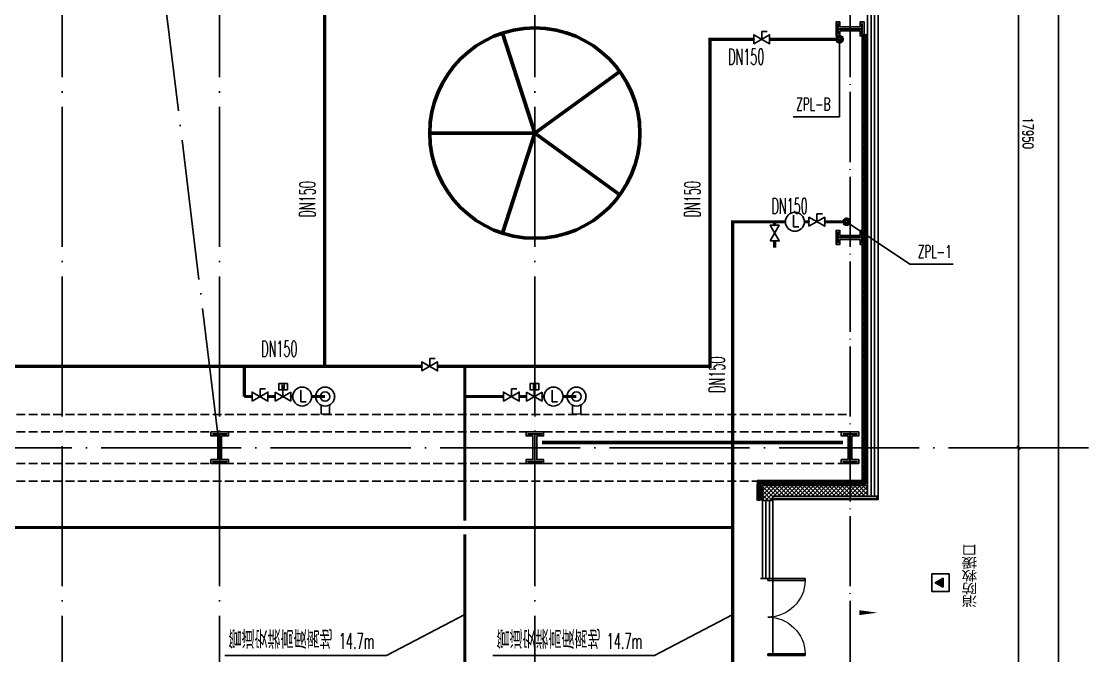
# Model space of a CAD drawing. Extents: x -452079 to 117456, y 3902 to 836955.
# Drawn here: x -152555 to -122077, y 470653 to 488747 of the extents above; entities that cross this region are included whole.
import ezdxf
from ezdxf.enums import TextEntityAlignment as Align

# ---------------------------------------------------------------- set-up
doc = ezdxf.new("R2010")
doc.units = 0
doc.header["$LTSCALE"] = 1000
doc.header["$MEASUREMENT"] = 0
for name, pattern in [('CENTER', [2, 1.25, -0.25, 0.25, -0.25]), ('CONTINOUS', [0]), ('DASH', [0.35, 0.25, -0.1]), ('DOTE', [2.42, 2, -0.2, 0.02, -0.2]), ('DOTE_30', [0.726, 0.6, -0.06, 0.006, -0.06])]:
    doc.linetypes.add(name, pattern=pattern)
for name, color, linetype in [('0-辅助线', 1, 'Continuous'), ('10平面$0$WINDOW', 4, 'Continuous'), ('A-AXIS-D', 1, 'Continuous'), ('A-AXIS-DOTE', 14, 'DOTE'), ('A-AXIS-SYMB', 3, 'Continuous'), ('A-CURTAIN', 134, 'Continuous'), ('A-HATCH-2', 251, 'Continuous'), ('A-HRAIL', 173, 'Continuous'), ('A-LIN-V', 9, 'Continuous'), ('A-TEXT', 61, 'Continuous'), ('A-WINDOW', 140, 'Continuous'), ('AS-COLN', 6, 'Continuous'), ('AS-WALL', 40, 'Continuous'), ('CURTWALL', 4, 'Continuous'), ('DIM_喷淋', 6, 'Continuous'), ('EVALVE_喷淋', 7, 'Continuous'), ('FM_ZF中水', 2, 'Continuous'), ('FM_ZF喷淋', 6, 'Continuous'), ('FM_ZF雨水', 4, 'Continuous'), ('PUB_HATCH', 8, 'Continuous'), ('RP-N2-01$0$$0$A-WIND-J', 1, 'Continuous'), ('RP-N2-01$0$A-WIND-J', 3, 'Continuous'), ('TEXT_喷淋', 6, 'Continuous'), ('TWT_LEAD', 3, 'Continuous'), ('WALL', 2, 'Continuous'), ('WINDOW', 4, 'Continuous')]:
    doc.layers.add(name, color=color, linetype=linetype)
for name, color, linetype, lineweight in [('Gps-ZF喷淋', 6, 'TG_ZP', 60), ('Gps-ZF喷淋中', 6, 'TG_ZP2', 60), ('Gps-ZF雨水', 4, 'DOTE_30', 60), ('LG-ZF喷淋', 6, 'Continuous', 60), ('柱间支撑', 6, 'CENTER', 0)]:
    doc.layers.add(name, color=color, linetype=linetype, lineweight=lineweight)
doc.styles.add('_TCH_DIM', font='SIMPLEX', dxfattribs={"width": 0.75, "bigfont": '@1HZTXT'})
doc.styles.add('_TCH_DIM_T3', font='SIMPLEX', dxfattribs={"width": 0.705882, "bigfont": 'GBCBIG'})
doc.styles.add('_TWT_PIPEDN', font='SIMPLEX', dxfattribs={"width": 0.65, "height": 3.5, "bigfont": 'HZTXT'})
doc.styles.add('_TWT_SERIAL', font='SIMPLEX', dxfattribs={"width": 0.8, "height": 3, "bigfont": 'HZTXT'})
doc.styles.add('A-DIM_T3', font='SIMPLEX', dxfattribs={"width": 0.705882, "bigfont": 'GBCBIG'})
doc.styles.add('HZ', font='SIMPLEX', dxfattribs={"bigfont": 'HZTXT'})
doc.styles.add('TG_LINETYPE', font='SIMPLEX', dxfattribs={"width": 0.8, "height": 3.5, "bigfont": 'HZTXT'})
doc.linetypes.add('TG_ZP', pattern='A,3,-0.6,["ZP",TG_LINETYPE,S=0.1,R=0,X=-0.52,Y=-0.15],0', length=3.6)
doc.linetypes.add('TG_ZP2', pattern='A,4,-0.6,["ZP2",TG_LINETYPE,S=0.1,R=0,X=-0.52,Y=-0.15],0', length=4.6)
doc.dimstyles.new('_TCH_ARCH&&100', dxfattribs={"dimtxt": 297.5, "dimasz": 100, "dimexe": 100, "dimexo": 100, "dimgap": 126.25, "dimtad": 1, "dimdec": 0, "dimzin": 0, "dimdsep": 46, "dimtxsty": '_TCH_DIM_T3', "dimblk": 'ARCHTICK', "dimcen": 0.09, "dimclrt": 7, "dimazin": 2, "dimtfac": 1, "dimtdec": 0, "dimtix": 1, "dimtmove": 2, "dimatfit": 3, "dimfxl": 0, "dimtolj": 1, "dimtzin": 0, "dimarcsym": 0})
doc.dimstyles.new('A-DIM&&100', dxfattribs={"dimtxt": 297.5, "dimasz": 100, "dimexe": 100, "dimexo": 100, "dimgap": 126.25, "dimtad": 1, "dimdec": 0, "dimzin": 0, "dimdsep": 46, "dimtxsty": 'A-DIM_T3', "dimblk": 'ARCHTICK', "dimcen": 0.09, "dimclrt": 7, "dimazin": 2, "dimtfac": 1, "dimtdec": 0, "dimtix": 1, "dimtmove": 2, "dimatfit": 3, "dimfxl": 0, "dimtolj": 1, "dimtzin": 0, "dimarcsym": 0})
pattern_1 = [(45, (321432.36, -540023.96), (-60.000061, 60.000061), []), (135, (321432.36, -540023.96), (-60.000061, -60.000061), [])]

# ---------------------------------------------------------------- blocks, each defined once
blk = doc.blocks.new('$VALVE$00000751')
for p, q in [((-53, -108), (-53, -221)), ((53, -221), (53, -108)), ((-53, -221), (53, -221))]:
    blk.add_line(p, q)
blk.add_lwpolyline([(-120, 0, 1), (120, 0, 1), (-120, 0, 1.76642)], format="xyb")
blk.add_circle((0, 0), 60)
for p in [(-120, 0), (120, 0)]:
    blk.add_point(p)
blk = doc.blocks.new('$VALVE$00000558')
for p, q in [((-125, 72), (125, -72)), ((125, 72), (-125, -72)), ((-125, 72), (-125, -72)), ((0, 0), (0, 104)), ((125, 72), (125, -72))]:
    blk.add_line(p, q)
blk.add_lwpolyline([(73, 106), (-66, 106), (-66, 206), (73, 206)], close=True)
for p in [(-125, 0), (125, 0)]:
    blk.add_point(p)
at = {"style": 'HZ', "width": 0.948502}
blk.add_text('M', height=69.3, dxfattribs=at).set_placement((-24, 125), (26, 125), align=Align.FIT)
blk = doc.blocks.new('$VALVE$00000531')
at = {"color": 7}
for p, q in [((-23, 104), (-23, -83)), ((-23, -83), (61, -83))]:
    blk.add_line(p, q, dxfattribs=at)
blk.add_lwpolyline([(-150, 0, 1), (150, 0, 1), (-150, 0, 0.808179)], format="xyb")
for p in [(-150, 0), (150, 0)]:
    blk.add_point(p)
blk = doc.blocks.new('$VALVE$00000437')
for p in [(0, 0), (87, 124)]:
    blk.add_line(p, (0, 124))
blk.add_lwpolyline([(-125, -72), (125, 72), (125, -72), (-125, 72)], close=True)
for p in [(-125, 0), (125, 0)]:
    blk.add_point(p)
blk = doc.blocks.new('A$C089F5A68')
at = {"layer": 'Gps-ZF喷淋', "linetype": 'TG_ZP', "const_width": 90}
for points in [[(0, 497), (224, 497)], [(675, 497), (877, 497)], [(1327, 497), (1384, 497)], [(1924, 497), (2308, 497)]]:
    blk.add_lwpolyline(points, dxfattribs=at)
at = {"layer": 'FM_ZF中水', "xscale": -2.25, "yscale": -2.25, "zscale": 2.25, "rotation": 180.437234267963}
blk.add_blockref('$VALVE$00000751', (2308, 497), dxfattribs=at)
at = {"layer": 'FM_ZF喷淋', "xscale": 1.8, "yscale": 1.8, "zscale": 1.8}
for name, p in [('$VALVE$00000437', (449, 497)), ('$VALVE$00000558', (1102, 497)), ('$VALVE$00000531', (1654, 497))]:
    blk.add_blockref(name, p, dxfattribs=at)
blk = doc.blocks.new('_ArchTick')
at = {"color": 0, "linetype": 'ByBlock', "const_width": 0.4}
blk.add_lwpolyline([(-0.5, -0.5), (0.5, 0.5)], dxfattribs=at)
blk = doc.blocks.new('*D332')
at = {"layer": 'A-AXIS-D', "color": 0, "lineweight": -2, "transparency": 16777216}
for p, q in [((196412, 80696), (197428, 80696)), ((197328, 80696), (197328, 62746)), ((196412, 62746), (197428, 62746))]:
    blk.add_line(p, q, dxfattribs=at)
at = {"layer": 'A-AXIS-D', "color": 0, "lineweight": -2, "transparency": 16777216, "xscale": 100, "yscale": 100, "zscale": 100}
for p, rotation in [((197328, 80696), 90), ((197328, 62746), 270)]:
    blk.add_blockref('_ArchTick', p, dxfattribs=dict(at, rotation=rotation))
at = {"layer": 'A-AXIS-D', "color": 7, "transparency": 16777216, "insert": (197603, 71721), "char_height": 297.5, "attachment_point": 5, "rotation": 270, "style": 'A-DIM_T3'}
blk.add_mtext('\\A1;17950', dxfattribs=at)
blk = doc.blocks.new('*D333')
at = {"layer": 'A-AXIS-D', "color": 0, "lineweight": -2, "transparency": 16777216}
for p, q in [((196412, 62746), (197428, 62746)), ((197328, 62746), (197328, 44796)), ((196412, 44796), (197428, 44796))]:
    blk.add_line(p, q, dxfattribs=at)
at = {"layer": 'A-AXIS-D', "color": 0, "lineweight": -2, "transparency": 16777216, "xscale": 100, "yscale": 100, "zscale": 100}
for p, rotation in [((197328, 62746), 90), ((197328, 44796), 270)]:
    blk.add_blockref('_ArchTick', p, dxfattribs=dict(at, rotation=rotation))
at = {"layer": 'A-AXIS-D', "color": 7, "transparency": 16777216, "insert": (197603, 53771), "char_height": 297.5, "attachment_point": 5, "rotation": 270, "style": 'A-DIM_T3'}
blk.add_mtext('\\A1;17950', dxfattribs=at)
blk = doc.blocks.new('*D368')
at = {"layer": 'A-AXIS-D', "color": 0, "lineweight": -2, "transparency": 16777216}
for p, q in [((196672, 81396), (198568, 81396)), ((198468, 81396), (198468, 8196)), ((196672, 8196), (198568, 8196))]:
    blk.add_line(p, q, dxfattribs=at)
at = {"layer": 'A-AXIS-D', "color": 0, "lineweight": -2, "transparency": 16777216, "xscale": 100, "yscale": 100, "zscale": 100}
for p, rotation in [((198468, 81396), 90), ((198468, 8196), 270)]:
    blk.add_blockref('_ArchTick', p, dxfattribs=dict(at, rotation=rotation))
at = {"layer": 'A-AXIS-D', "color": 7, "transparency": 16777216, "insert": (198743, 44796), "char_height": 297.5, "attachment_point": 5, "rotation": 270, "style": '_TCH_DIM_T3'}
blk.add_mtext('\\A1;73200', dxfattribs=at)
blk = doc.blocks.new('4324324')
at = {"layer": 'A-HATCH-2', "color": 8, "linetype": 'DASH'}
for p, q in [((-294754, 603720), (-128854, 603720)), ((-294754, 603220), (-128854, 603220)), ((-294754, 602320), (-128854, 602320)), ((-294754, 601820), (-128854, 601820))]:
    blk.add_line(p, q, dxfattribs=at)
blk = doc.blocks.new('w4324324')
at = {"layer": 'A-HATCH-2', "lineweight": 60}
for q in [(-1694760, 686605), (-1697614, 684532), (-1691907, 684532), (-1696524, 681178), (-1692997, 681178)]:
    blk.add_line((-1694760, 683605), q, dxfattribs=at)
blk.add_circle((-1694760, 683605), 3000, dxfattribs=at)
blk = doc.blocks.new('342343')
at = {"layer": 'A-LIN-V'}
blk.add_blockref('w4324324', (1084560, -62444), dxfattribs=at)
blk = doc.blocks.new('w42343243')
at = {"layer": 'A-HATCH-2', "color": 2}
blk.add_lwpolyline([(-165104, 621070), (-164604, 621070), (-164604, 620958), (-164800, 620958), (-164800, 620282), (-164604, 620282), (-164604, 620170), (-165104, 620170), (-165104, 620282), (-164908, 620282), (-164908, 620958), (-165104, 620958)], close=True, dxfattribs=at)
at = {"layer": 'AS-COLN', "color": 8}
blk.add_lwpolyline([(-165054, 621020), (-164654, 621020), (-164654, 621008), (-164850, 621008), (-164850, 620232), (-164654, 620232), (-164654, 620220), (-165054, 620220), (-165054, 620232), (-164858, 620232), (-164858, 621008), (-165054, 621008)], close=True, dxfattribs=at)
blk = doc.blocks.new('nt66')
at = {"layer": 'A-HATCH-2', "color": 2}
blk.add_lwpolyline([(-195840, 766870), (-195440, 766870), (-195440, 766758), (-195586, 766758), (-195586, 766182), (-195440, 766182), (-195440, 766070), (-195840, 766070), (-195840, 766182), (-195694, 766182), (-195694, 766758), (-195840, 766758)], close=True, dxfattribs=at)
at = {"layer": 'AS-COLN', "color": 8}
blk.add_lwpolyline([(-195790, 766820), (-195490, 766820), (-195490, 766808), (-195636, 766808), (-195636, 766132), (-195490, 766132), (-195490, 766120), (-195790, 766120), (-195790, 766132), (-195644, 766132), (-195644, 766808), (-195790, 766808)], close=True, dxfattribs=at)
blk = doc.blocks.new('42343')
at = {"rotation": 270}
for p in [(-895324, 419080), (-895324, 413130)]:
    blk.add_blockref('nt66', p, dxfattribs=at)
at = {"layer": 'A-WINDOW'}
for p in [(18000, -17850), (27000, -17850), (36000, -17850)]:
    blk.add_blockref('w42343243', p, dxfattribs=at)
blk = doc.blocks.new('RP-N2-01$0$$0$xfjy')
at = {"layer": 'RP-N2-01$0$$0$A-WIND-J'}
h = blk.add_hatch(color=8, dxfattribs=at)
h.dxf.hatch_style = 1
h.paths.add_polyline_path([(1141876, -26214), (1142135, -26214), (1142005, -25989)])
at = {"layer": 'RP-N2-01$0$$0$A-WIND-J', "color": 8, "const_width": 25}
blk.add_lwpolyline([(1141755, -25889), (1141755, -26389), (1142255, -26389), (1142255, -25889)], close=True, dxfattribs=at)
at = {"layer": 'RP-N2-01$0$$0$A-WIND-J', "color": 8}
for points in [[(1141755, -26389), (1142255, -26389), (1142255, -25889), (1141755, -25889)], [(1141876, -26214), (1142135, -26214), (1142005, -25989)]]:
    blk.add_lwpolyline(points, close=True, dxfattribs=at)
blk = doc.blocks.new('RP-N2-01$0$xfjy')
at = {"layer": 'RP-N2-01$0$$0$A-WIND-J', "color": 8}
blk.add_blockref('RP-N2-01$0$$0$xfjy', (0, 0), dxfattribs=at)
blk = doc.blocks.new('99平面图例外参$0$$LinePat$圆环')
for points in [[(0, 150), (300, 150)], [(0, 0), (300, 0)], [(0, -150), (300, -150)]]:
    blk.add_lwpolyline(points)
at = {"color": 0}
blk.add_circle((150, 0), 150, dxfattribs=at)
blk = doc.blocks.new('10平面$0$$DorLib2D$00000002')
for p, q in [((-0.5, 0), (-0.5, 0.4875)), ((-0.475, 0.4875), (-0.5, 0.4875)), ((-0.475, 0), (-0.475, 0.4875)), ((0.475, 0), (0.475, 0.4875)), ((0.475, 0.4875), (0.5, 0.4875)), ((0.5, 0), (0.5, 0.4875)), ((-0.5, 0), (-0.475, 0)), ((0.5, 0), (0.475, 0))]:
    blk.add_line(p, q)
at = {"lineweight": 13}
for centre, start, end in [((-0.4875, 0), 0, 88.53072), ((0.4875, 0), 91.46928, 180)]:
    blk.add_arc(centre, 0.4875, start, end, dxfattribs=at)
blk = doc.blocks.new('$EVALVE$00000030')
for p in [(0, 0), (87, 124)]:
    blk.add_line(p, (0, 124))
blk.add_lwpolyline([(-125, -72), (125, 72), (125, -72), (-125, 72)], close=True)
for p in [(-125, 0), (125, 0)]:
    blk.add_point(p)
blk = doc.blocks.new('$EVALVE$00000027')
at = {"color": 7}
for p, q in [((-23, 104), (-23, -83)), ((-23, -83), (61, -83))]:
    blk.add_line(p, q, dxfattribs=at)
blk.add_lwpolyline([(-150, 0, 1), (150, 0, 1), (-150, 0, 0.808179)], format="xyb")
for p in [(-150, 0), (150, 0)]:
    blk.add_point(p)
blk = doc.blocks.new('$VALVE$00000295')
blk.add_lwpolyline([(-125, 72), (-125, -72), (125, 72), (125, -72), (-125, 72)])
for p in [(-125, 0), (125, 0)]:
    blk.add_point(p)
blk = doc.blocks.new('A$C515E426B')
at = {"layer": 'PUB_HATCH'}
h = blk.add_hatch(dxfattribs=at)
h.set_pattern_fill('多孔材料', color=256, scale=30, style=0)
h.set_pattern_definition(pattern_1)
h.paths.add_polyline_path([(190017.8, 61666), (190317.8, 61366), (193018.2, 61366), (193018.2, 61666)])
h = blk.add_hatch(dxfattribs=at)
h.set_pattern_fill('多孔材料', color=256, scale=30, style=0)
h.set_pattern_definition(pattern_1)
h.paths.add_polyline_path([(190017.8, 61666), (190017.8, 61246), (190317.8, 61246), (190317.8, 61366)])
at = {"layer": '10平面$0$WINDOW'}
blk.add_line((190317.8, 59016), (190317.8, 56816), dxfattribs=at)
at = {"layer": 'A-AXIS-DOTE', "color": 8, "ltscale": 2}
for p, q in [((174514.2, 62746), (170540.7, 95304.5)), ((170018.2, 716), (170018.2, 86200)), ((174518.2, 716), (174518.2, 86200)), ((183518.2, 716), (183518.2, 86200)), ((199332.4, 62746), (3362.4, 62746))]:
    blk.add_line(p, q, dxfattribs=at)
at = {"layer": 'A-AXIS-DOTE', "color": 8}
blk.add_line((192518.2, 716), (192518.2, 86200), dxfattribs=at)
at = {"layer": 'A-AXIS-SYMB'}
blk.add_lwpolyline([(191844.6, 58041.9, 0, 0, 0), (193304.6, 58041.9, 0, 140, 0), (192779.6, 58041.9, 0, 0, 0)], format="xyseb", dxfattribs=at)
at = {"layer": 'A-CURTAIN'}
for points in [[(193318.2, 61366), (193318.2, 61266), (190318.2, 61266)], [(193288.2, 61366), (193288.2, 61296), (190318.2, 61296)]]:
    blk.add_lwpolyline(points, dxfattribs=at)
at = {"layer": 'AS-WALL'}
for p, q in [((190017.8, 61666), (193018.2, 61666)), ((190017.8, 61666), (190017.8, 61246)), ((190317.8, 61366), (193018.2, 61366)), ((190317.8, 61246), (190317.8, 61366)), ((190017.8, 61246), (190317.8, 61246))]:
    blk.add_line(p, q, dxfattribs=at)
at = {"layer": 'CURTWALL'}
for p, q in [((193018.2, 80696), (193018.2, 61516)), ((193118.2, 80696), (193118.2, 61516)), ((193218.2, 80696), (193218.2, 61516)), ((193318.2, 80696), (193318.2, 61516)), ((193018.2, 61516), (193018.2, 61366)), ((193318.2, 61366), (193018.2, 61366)), ((193118.2, 61516), (193118.2, 61366)), ((193218.2, 61516), (193218.2, 61366)), ((193318.2, 61516), (193318.2, 61366))]:
    blk.add_line(p, q, dxfattribs=at)
at = {"layer": 'WINDOW'}
for p, q in [((190017.8, 61246), (190017.8, 59016)), ((190117.8, 61246), (190117.8, 59016)), ((190217.8, 61246), (190217.8, 59016)), ((190317.8, 61246), (190317.8, 59016)), ((190263.6, 59016), (189963.2, 59016))]:
    blk.add_line(p, q, dxfattribs=at)
at = {"layer": '柱间支撑', "color": 8, "const_width": 100}
blk.add_lwpolyline([(192318.2, 62896), (183718.2, 62896)], dxfattribs=at)
at = {"layer": '10平面$0$WINDOW', "xscale": -2200, "yscale": 2200, "zscale": 300, "rotation": 270.0000000014831}
blk.add_blockref('10平面$0$$DorLib2D$00000002', (190167.8, 57916), dxfattribs=at)
at = {"layer": 'A-HRAIL', "yscale": 0.3333333333333333, "zscale": 0.3333333333333333, "rotation": 90}
for p, xscale in [((192918.2, 74545.6), -0.3341019207554806), ((192918.2, 74445.3), -0.3341019207554806), ((192918.2, 74345.1), -0.3341019207554806), ((192918.2, 74244.9), -0.3341019207554806), ((192918.2, 74144.6), -0.3341019207554806), ((192918.2, 74044.4), -0.3341019207554806), ((192918.2, 73944.2), -0.3341019207554806), ((192918.2, 73843.9), -0.3341019207554806), ((192918.2, 73743.7), -0.3341019207554806), ((192918.2, 73643.5), -0.3341019207554806), ((192918.2, 73543.2), -0.3341019207554806), ((192918.2, 73443), -0.3341019207554806), ((192918.2, 73342.8), -0.3341019207554806), ((192918.2, 73242.6), -0.3341019207554806), ((192918.2, 73142.3), -0.3341019207554806), ((192918.2, 73042.1), -0.3341019207554806), ((192918.2, 72941.9), -0.3341019207554806), ((192918.2, 72841.6), -0.3341019207554806), ((192918.2, 72741.4), -0.3341019207554806), ((192918.2, 72641.2), -0.3341019207554806), ((192918.2, 72540.9), -0.3341019207554806), ((192918.2, 72440.7), -0.3341019207554806), ((192918.2, 72340.5), -0.3341019207554806), ((192918.2, 72240.3), -0.3341019207554806), ((192918.2, 72140), -0.3341019207554806), ((192918.2, 72039.8), -0.3341019207554806), ((192918.2, 71939.6), -0.3341019207554806), ((192918.2, 71839.3), -0.3341019207554806), ((192918.2, 71739.1), -0.3341019207554806), ((192918.2, 71638.9), -0.3341019207554806), ((192918.2, 71538.6), -0.3341019207554806), ((192918.2, 71438.4), -0.3341019207554806), ((192918.2, 71338.2), -0.3341019207554806), ((192918.2, 71237.9), -0.3341019207554806), ((192918.2, 71137.7), -0.3341019207554806), ((192918.2, 71037.5), -0.3341019207554806), ((192918.2, 70937.3), -0.3341019207554806), ((192918.2, 70837), -0.3341019207554806), ((192918.2, 70736.8), -0.3341019207554806), ((192918.2, 70636.6), -0.3341019207554806), ((192918.2, 70536.3), -0.3341019207554806), ((192918.2, 70436.1), -0.3341019207554806), ((192918.2, 70335.9), -0.3341019207554806), ((192918.2, 70235.6), -0.3341019207554806), ((192918.2, 70135.4), -0.3341019207554806), ((192918.2, 70035.2), -0.3341019207554806), ((192918.2, 69934.9), -0.3341019207554806), ((192918.2, 69834.7), -0.3341019207554806), ((192918.2, 69734.5), -0.3341019207554806), ((192918.2, 69634.3), -0.3341019207554806), ((192918.2, 69534), -0.3341019207554806), ((192918.2, 69433.8), -0.3341019207554806), ((192918.2, 69333.6), -0.3341019207554806), ((192918.2, 69233.3), -0.3341019207554806), ((192918.2, 69133.1), -0.3341019207554806), ((192918.2, 69032.9), -0.3341019207554806), ((192918.2, 68932.6), -0.3341019207554806), ((192918.2, 68832.4), -0.3341019207554806), ((192918.2, 68732.2), -0.3341019207554806), ((192918.2, 68631.9), -0.3341019207554806), ((192918.2, 68531.7), -0.3341019207554806), ((192918.2, 68431.5), -0.3341019207554806), ((192918.2, 68331.3), -0.3341019207554806), ((192918.2, 68231), -0.3341019207554806), ((192918.2, 68130.8), -0.3341019207554806), ((192918.2, 68030.6), -0.3341019207554806), ((192918.2, 67930.3), -0.3341019207554806), ((192918.2, 67830.1), -0.3341019207554806), ((192918.2, 67729.9), -0.3341019207554806), ((192918.2, 67629.6), -0.3341019207554806), ((192918.2, 67529.4), -0.3341019207554806), ((192918.2, 67429.2), -0.3341019207554806), ((192918.2, 67329), -0.3341019207554806), ((192918.2, 67228.7), -0.3341019207554806), ((192918.2, 67128.5), -0.3341019207554806), ((192918.2, 67028.3), -0.3341019207554806), ((192918.2, 66928), -0.3341019207554806), ((192918.2, 66827.8), -0.3341019207554806), ((192918.2, 66727.6), -0.3341019207554806), ((192918.2, 66627.3), -0.3341019207554806), ((192918.2, 66527.1), -0.3341019207554806), ((192918.2, 66426.9), -0.3341019207554806), ((192918.2, 66326.6), -0.3341019207554806), ((192918.2, 66226.4), -0.3341019207554806), ((192918.2, 66126.2), -0.3341019207554806), ((192918.2, 66026), -0.3341019207554806), ((192918.2, 65925.7), -0.3341019207554806), ((192918.2, 65825.5), -0.3341019207554806), ((192918.2, 65725.3), -0.3341019207554806), ((192918.2, 65625), -0.3341019207554806), ((192918.2, 65524.8), -0.3341019207554806), ((192918.2, 65424.6), -0.3341019207554806), ((192918.2, 65324.3), -0.3341019207554806), ((192918.2, 65224.1), -0.3341019207554806), ((192918.2, 65123.9), -0.3341019207554806), ((192918.2, 65023.6), -0.3341019207554806), ((192918.2, 64923.4), -0.3341019207554806), ((192918.2, 64823.2), -0.3341019207554806), ((192918.2, 64723), -0.3341019207554806), ((192918.2, 64622.7), -0.3341019207554806), ((192918.2, 64522.5), -0.3341019207554806), ((192918.2, 64422.3), -0.3341019207554806), ((192918.2, 64322), -0.3341019207554806), ((192918.2, 64221.8), -0.3341019207554806), ((192918.2, 64121.6), -0.3341019207554806), ((192918.2, 64021.3), -0.3341019207554806), ((192918.2, 63921.1), -0.3341019207554806), ((192918.2, 63820.9), -0.3341019207554806), ((192918.2, 63720.7), -0.3341019207554806), ((192918.2, 63620.4), -0.3341019207554806), ((192918.2, 63520.2), -0.3341019207554806), ((192918.2, 63420), -0.3341019207554806), ((192918.2, 63319.7), -0.3341019207554806), ((192918.2, 63219.5), -0.3341019207554806), ((192918.2, 63119.3), -0.3341019207554806), ((192918.2, 63019), -0.3341019207554806), ((192918.2, 62918.8), -0.3341019207554806), ((192918.2, 62818.6), -0.3341019207554806), ((192918.2, 62718.3), -0.3341019207554806), ((192918.2, 62618.1), -0.3341019207554806), ((192918.2, 62517.9), -0.3341019207554806), ((192918.2, 62417.7), -0.3341019207554806), ((192918.2, 62317.4), -0.3341019207554806), ((192918.2, 62217.2), -0.3341019207554806), ((192918.2, 62117), -0.3341019207554806), ((192918.2, 62016.7), -0.3341019207554806), ((192918.2, 61916.5), -0.3341019207554806), ((189918.2, 61598.5), 0.3916666672227438), ((189918.2, 61481), 0.3916666672227438), ((192918.2, 61816.3), -0.3341019207554806), ((189918.2, 61363.5), 0.3916666672227438), ((189918.2, 61246), 0.3916666672227438)]:
    blk.add_blockref('99平面图例外参$0$$LinePat$圆环', p, dxfattribs=dict(at, xscale=xscale))
at = {"layer": 'A-HRAIL', "xscale": 0.333333326702653, "yscale": 0.333333326702653, "zscale": 0.333333326702653}
for p in [(189868.2, 61766), (189968.2, 61766), (190068.2, 61766), (190168.2, 61766), (190268.2, 61766), (190368.2, 61766), (190468.2, 61766), (190568.2, 61766), (190668.2, 61766), (190768.2, 61766), (190868.2, 61766), (190968.2, 61766), (191068.2, 61766), (191168.2, 61766), (191268.2, 61766), (191368.2, 61766), (191468.2, 61766), (191568.2, 61766), (191668.2, 61766), (191768.2, 61766), (191868.2, 61766), (191968.2, 61766), (192068.2, 61766), (192168.2, 61766), (192268.2, 61766), (192368.2, 61766), (192468.2, 61766), (192568.2, 61766), (192668.2, 61766), (192768.2, 61766), (192868.2, 61766)]:
    blk.add_blockref('99平面图例外参$0$$LinePat$圆环', p, dxfattribs=at)
at = {"layer": 'A-LIN-V', "rotation": 90}
blk.add_blockref('342343', (804678.8, 681921), dxfattribs=at)
at = {"layer": 'A-WINDOW'}
for name in ['42343', '4324324']:
    blk.add_blockref(name, (321372.4, -540024), dxfattribs=at)
at = {"layer": 'RP-N2-01$0$A-WIND-J', "rotation": 90}
blk.add_blockref('RP-N2-01$0$xfjy', (168963.6, -1083109.4, 0), dxfattribs=at)
at = {"layer": 'A-TEXT', "color": 8, "style": '_TCH_DIM'}
blk.add_text('消防救援口', height=384.1, rotation=90, dxfattribs=at).set_placement((196135.4, 58185.1, 0))
at = {"layer": 'A-AXIS-D'}
for base, p1, p2, dimstyle, picture, middle in [((198467.9, 8196), (196572.4, 81396), (196572.4, 8196), '_TCH_ARCH&&100', '*D368', (198742.9, 44796)), ((197328.2, 62746), (196312.4, 80696), (196312.4, 62746), 'A-DIM&&100', '*D332', (197603.2, 71721)), ((197328.2, 44796), (196312.4, 62746), (196312.4, 44796), 'A-DIM&&100', '*D333', (197603.2, 53771))]:
    dim = blk.add_linear_dim(base=base, p1=p1, p2=p2, angle=270, dimstyle=dimstyle, override={"dimgap": 0}, dxfattribs=at)
    dim.commit()
    dim.dimension.update_dxf_attribs({"geometry": picture, "text_midpoint": middle, "dimtype": 161, "text_rotation": 270})

msp = doc.modelspace()

# ---------------------------------------------------------------- hatches: boundary and pattern name
at = {"layer": 'Gps-ZF喷淋'}
for points in [[(-132891.68, 488236.01), (-132936.68, 488236.01), (-132936.68, 488281.01)], [(-132891.68, 488236.01), (-132891.68, 488281.01), (-132936.68, 488281.01)], [(-132891.68, 478903.85), (-132846.68, 478903.85), (-132846.68, 478858.85)], [(-132891.68, 478903.85), (-132891.68, 478858.85), (-132846.68, 478858.85)]]:
    msp.add_hatch(color=256, dxfattribs=at).paths.add_polyline_path(points)
at = {"layer": 'Gps-ZF喷淋中', "linetype": 'CONTINOUS'}
for points in [[(-132241.86, 483029.74), (-132286.86, 483029.74), (-132286.86, 483074.74)], [(-132241.86, 483029.74), (-132241.86, 483074.74), (-132286.86, 483074.74)]]:
    msp.add_hatch(color=3, dxfattribs=at).paths.add_polyline_path(points)

# ---------------------------------------------------------------- linework, layer by layer
at = {"layer": 'DIM_喷淋'}
for p, q in [((-129188.28, 488236.01), (-129188.28, 486026.7)), ((-129188.28, 486026.7), (-130515.38, 486026.7)), ((-128988.28, 483029.74), (-127185.32, 481821.08)), ((-127185.32, 481821.08), (-125948.05, 481821.08))]:
    msp.add_line(p, q, dxfattribs=at)
at = {"layer": 'Gps-ZF喷淋', "const_width": 90}
for points in [[(-143891.68, 478903.85), (-143891.68, 490836.01)], [(-132891.68, 478903.85), (-132891.68, 488236.01)], [(-132891.68, 488236.01), (-131638.55, 488236.01)], [(-131187.86, 488236.01), (-129263.28, 488236.01)], [(-164385.49, 478903.85), (-146188.19, 478903.85)], [(-146188.19, 478042.77), (-146188.19, 478903.85)], [(-146188.19, 478903.85), (-143891.68, 478903.85)], [(-143891.68, 478903.85), (-141117.03, 478903.85)], [(-140666.34, 478903.85), (-139891.68, 478903.85)], [(-139891.68, 478042.77), (-139891.68, 478903.85)], [(-139891.68, 478903.85), (-132891.68, 478903.85)], [(-139891.68, 478042.77), (-139010.99, 478042.77)], [(-139891.68, 474504.21), (-139891.68, 478042.77)], [(-139891.68, 457300.77), (-139891.68, 474114.21)]]:
    msp.add_lwpolyline(points, dxfattribs=at)
at = {"layer": 'Gps-ZF喷淋中', "color": 3, "linetype": 'CONTINOUS', "const_width": 90}
for points in [[(-132241.86, 474309.21), (-132241.86, 483029.74)], [(-132241.86, 483029.74), (-130735.06, 483029.74)], [(-130195.06, 483029.74), (-130063.84, 483029.74)], [(-129613.15, 483029.74), (-129063.28, 483029.74)], [(-294414.8, 474309.21), (-132241.86, 474309.21)], [(-132241.86, 427743.05), (-132241.86, 474309.21)]]:
    msp.add_lwpolyline(points, dxfattribs=at)
at = {"layer": 'Gps-ZF雨水', "const_width": 90}
for points in [[(-131042.95, 482986.19), (-131042.95, 482931.78)], [(-131042.95, 482481.08), (-131042.95, 482289.44)]]:
    msp.add_lwpolyline(points, dxfattribs=at)
at = {"layer": 'LG-ZF喷淋'}
for centre in [(-129188.28, 488236.01), (-128988.28, 483029.74)]:
    msp.add_circle(centre, 75, dxfattribs=at)
at = {"layer": 'TWT_LEAD'}
for p, q in [((-139891.68, 471823.3), (-142124.78, 470655.91)), ((-132241.86, 471823.3), (-134474.96, 470655.91)), ((-142124.78, 470655.91), (-146744.63, 470655.91)), ((-134474.96, 470655.91), (-139094.8, 470655.91))]:
    msp.add_line(p, q, dxfattribs=at)

# ---------------------------------------------------------------- block references
at = {"layer": '0-辅助线'}
for p in [(-146188.19, 477545.63), (-139010.99, 477545.63)]:
    msp.add_blockref('A$C089F5A68', p, dxfattribs=at)
at = {"layer": 'EVALVE_喷淋', "xscale": 1.8, "yscale": 1.8, "zscale": 1.8}
for name, p in [('$EVALVE$00000030', (-131413.21, 488236.01)), ('$EVALVE$00000027', (-130465.06, 483029.74)), ('$EVALVE$00000030', (-129838.5, 483029.74))]:
    msp.add_blockref(name, p, dxfattribs=at)
at = {"layer": 'EVALVE_喷淋', "xscale": 1.8, "yscale": 1.8, "zscale": 1.8, "rotation": 359.9999999999975}
msp.add_blockref('$EVALVE$00000030', (-140891.68, 478903.85), dxfattribs=at)
at = {"layer": 'FM_ZF雨水', "xscale": -1.8, "yscale": -1.8, "zscale": 1.8, "rotation": 270}
msp.add_blockref('$VALVE$00000295', (-131042.95, 482706.43), dxfattribs=at)
at = {"layer": 'WALL'}
msp.add_blockref('A$C515E426B', (-321409.86, 413836.46), dxfattribs=at)

# ---------------------------------------------------------------- texts
at = {"layer": 'DIM_喷淋', "color": 7, "style": '_TWT_SERIAL', "width": 0.6}
for s, p in [('ZPL-B', (-130425.38, 486206.7)), ('ZPL-1', (-126953.48, 482001.08))]:
    msp.add_text(s, height=360, dxfattribs=at).set_placement(p)
at = {"layer": 'TEXT_喷淋', "style": '_TWT_PIPEDN', "width": 0.52}
for p in [(-132372.2, 487511.01), (-145704.19, 479178.85)]:
    msp.add_text('DN150', height=450, dxfattribs=at).set_placement(p)
for p in [(-144166.68, 483156.01), (-133166.68, 483156.01)]:
    msp.add_text('DN150', height=450, rotation=90, dxfattribs=at).set_placement(p)
at = {"layer": 'TEXT_喷淋', "linetype": 'CONTINOUS', "style": '_TWT_PIPEDN', "width": 0.52}
msp.add_text('DN150', height=450, dxfattribs=at).set_placement((-131133.21, 483254.74))
msp.add_text('DN150', height=450, rotation=90, dxfattribs=at).set_placement((-132466.86, 478151.33))
at = {"layer": 'TWT_LEAD', "color": 7, "style": '_TCH_DIM'}
for s, height, width, p in [('管道安装高度离地', 520.866, 0.75, (-146639.63, 470842.51)), ('14.7m', 446.25, 0.529412, (-143489.63, 470842.51)), ('管道安装高度离地', 520.866, 0.75, (-138989.8, 470842.51)), ('14.7m', 446.25, 0.529412, (-135839.8, 470842.51))]:
    msp.add_text(s, height=height, dxfattribs=dict(at, width=width)).set_placement(p)

doc.saveas('drawing.dxf')
